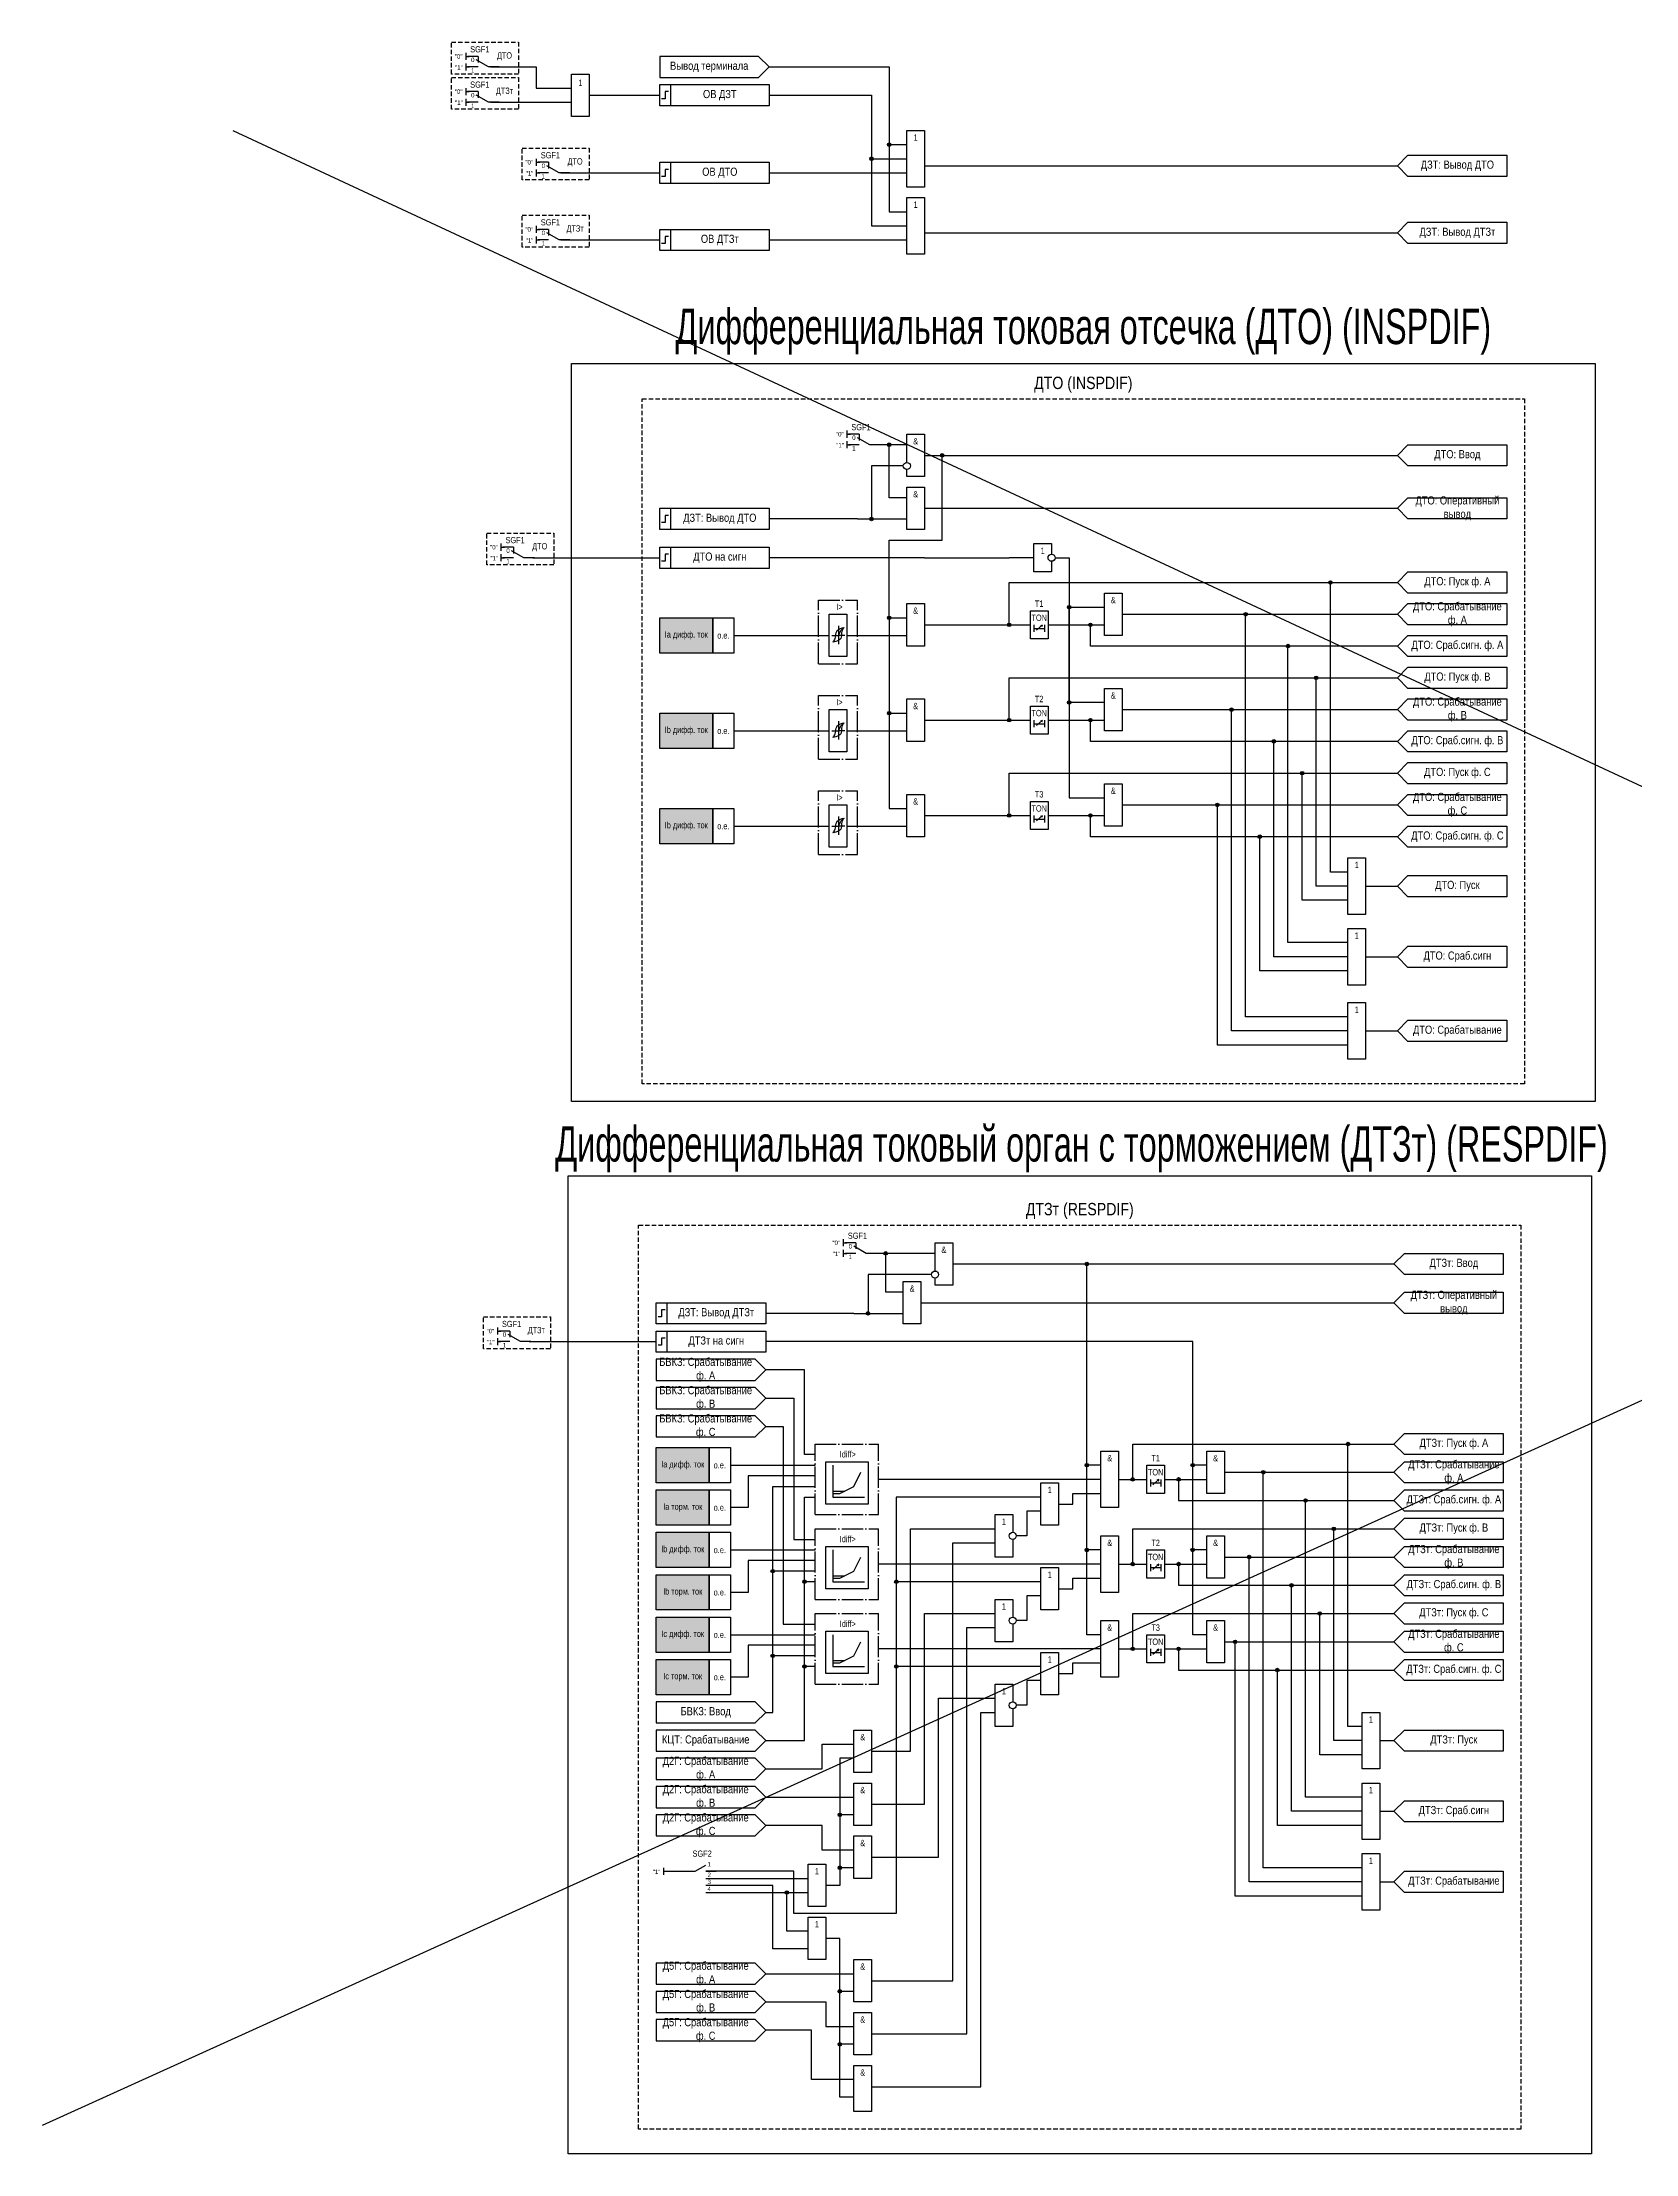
# Model space of a CAD drawing. Header units: millimetres. Extents: x -578 to 4001, y -1196 to 139.
# Drawn here: x -150 to 302, y -1196 to -598 of the extents above; entities that cross this region are included whole.
import ezdxf
from ezdxf.enums import TextEntityAlignment as Align

# ---------------------------------------------------------------- set-up
doc = ezdxf.new("R2010")
doc.units = ezdxf.units.MM
doc.linetypes.add('ACAD_ISO04W100', pattern=[30, 24, -3, 0, -3])
doc.linetypes.add('штриховая2', pattern=[0.375, 0.25, -0.125])
doc.layers.add('invisible', color=252, linetype='Continuous', plot=False)
doc.layers.add('TEXT', color=7, linetype='Continuous', lineweight=25)
doc.layers.add('Основная', color=7, linetype='Continuous')
doc.styles.add('1.8_Gost_RD', font='ARIALN.TTF', dxfattribs={"height": 1.8})
doc.styles.add('2.5_Gost_RD', font='ARIALN.TTF', dxfattribs={"height": 2.5})
doc.styles.add('3.5_Gost_RD', font='ARIALN.TTF', dxfattribs={"height": 3.5})
doc.styles.add('Вывод', font='ARIALN.TTF', dxfattribs={"height": 2.5})
doc.styles.add('Компонент', font='ARIALN.TTF', dxfattribs={"height": 3.5})

# ---------------------------------------------------------------- blocks, each defined once
blk = doc.blocks.new('Точка')
at = {"ltscale": 100}
h = blk.add_hatch(color=256, dxfattribs=at)
h.dxf.hatch_style = 1
edge = h.paths.add_edge_path()
edge.add_arc((0, 0), 0.5, 0, 360)
blk.add_circle((0, 0), 0.5, dxfattribs=at)
blk = doc.blocks.new('*U898')
at = {"layer": 'Основная', "linetype": 'ACAD_ISO04W100', "ltscale": 0.25}
for p, q in [((0, 0), (11, 0)), ((0, -18), (0, 0)), ((11, -18), (11, 0)), ((0, -18), (11, -18))]:
    blk.add_line(p, q, dxfattribs=at)
at = {"layer": 'Основная', "style": 'Компонент'}
blk.add_attdef('ОУ', text='', height=3.5, dxfattribs=at).set_placement((11, 0), align=Align.MIDDLE_CENTER)
blk = doc.blocks.new('*U1018')
at = {"layer": 'Основная', "linetype": 'ACAD_ISO04W100', "ltscale": 0.25}
for p, q in [((0, 0), (18, 0)), ((0, -20), (0, 0)), ((18, -20), (18, 0)), ((0, -20), (18, -20))]:
    blk.add_line(p, q, dxfattribs=at)
at = {"layer": 'Основная', "style": 'Компонент'}
blk.add_attdef('ОУ', text='', height=3.5, dxfattribs=at).set_placement((18, 0), align=Align.MIDDLE_CENTER)
blk = doc.blocks.new('*U956')
at = {"layer": 'Основная', "color": 0}
blk.add_line((0, 0), (6, 3.4), dxfattribs=at)
blk = doc.blocks.new('*U1017')
at = {"layer": 'Основная', "color": 0}
for p, q in [((-9, 0), (-3, 0)), ((3, 0), (9, 0))]:
    blk.add_line(p, q, dxfattribs=at)
at = {"layer": 'Основная', "ltscale": 0.25}
blk.add_blockref('*U956', (-3, 0), dxfattribs=at)
at = {"layer": 'Основная'}
for tag, height, style, p in [('ОУ', 3.5, 'Компонент', (1, 10)), ('В2', 2.5, 'Вывод', (5, 4)), ('В1', 2.5, 'Вывод', (5, -2))]:
    blk.add_attdef(tag, text='', height=height, dxfattribs=dict(at, style=style)).set_placement(p, align=Align.MIDDLE_CENTER)
blk = doc.blocks.new('*U958')
at = {"layer": 'Основная', "color": 0}
blk.add_line((0, 0), (7, 4), dxfattribs=at)
at = {"layer": 'Основная', "ltscale": 0.35}
blk.add_line((6, 6), (6, 2.5), dxfattribs=at)
blk = doc.blocks.new('*U985')
at = {"layer": 'Основная', "color": 0}
for p, q in [((-3, 6), (-9, 6)), ((-3, 0), (-9, 0)), ((9, 0), (3, 0))]:
    blk.add_line(p, q, dxfattribs=at)
at = {"layer": 'Основная', "ltscale": 0.25, "xscale": -1}
blk.add_blockref('*U958', (3, 0), dxfattribs=at)
at = {"layer": 'Основная'}
for tag, height, style, p in [('В1', 2.5, 'Вывод', (-14, 6)), ('В2', 2.5, 'Вывод', (-6, 4)), ('ОУ', 3.5, 'Компонент', (-2, 10)), ('В3', 2.5, 'Вывод', (-6, -2))]:
    blk.add_attdef(tag, text='', height=height, dxfattribs=dict(at, style=style)).set_placement(p, align=Align.MIDDLE_CENTER)

msp = doc.modelspace()

# ---------------------------------------------------------------- hatches: boundary and pattern name
at = {"ltscale": 100, "true_color": 0xf7941d}
h = msp.add_hatch(color=30, dxfattribs=at)
h.dxf.hatch_style = 1
h.paths.add_polyline_path([(25, -761), (40, -761), (40, -771), (25, -771)])
h = msp.add_hatch(color=30, dxfattribs=at)
h.dxf.hatch_style = 1
h.paths.add_polyline_path([(25, -788), (40, -788), (40, -798), (25, -798)])
h = msp.add_hatch(color=30, dxfattribs=at)
h.dxf.hatch_style = 1
h.paths.add_polyline_path([(25, -815), (40, -815), (40, -825), (25, -825)])
h = msp.add_hatch(color=30, dxfattribs=at)
h.dxf.hatch_style = 1
h.paths.add_polyline_path([(24, -996), (39, -996), (39, -1006), (24, -1006)])
h = msp.add_hatch(color=30, dxfattribs=at)
h.dxf.hatch_style = 1
h.paths.add_polyline_path([(24, -1008), (39, -1008), (39, -1018), (24, -1018)])
h = msp.add_hatch(color=30, dxfattribs=at)
h.dxf.hatch_style = 1
h.paths.add_polyline_path([(24, -1020), (39, -1020), (39, -1030), (24, -1030)])
h = msp.add_hatch(color=30, dxfattribs=at)
h.dxf.hatch_style = 1
h.paths.add_polyline_path([(24, -1032), (39, -1032), (39, -1042), (24, -1042)])
h = msp.add_hatch(color=30, dxfattribs=at)
h.dxf.hatch_style = 1
h.paths.add_polyline_path([(24, -1044), (39, -1044), (39, -1054), (24, -1054)])
h = msp.add_hatch(color=30, dxfattribs=at)
h.dxf.hatch_style = 1
h.paths.add_polyline_path([(24, -1056), (39, -1056), (39, -1066), (24, -1066)])

# ---------------------------------------------------------------- linework, layer by layer
at = {"ltscale": 100}
for p, q in [((1148, -600), (-150, -1188)), ((-96, -623), (1024, -1144)), ((78, -708), (78, -710)), ((78, -709), (79, -709)), ((78, -711), (78, -713)), ((78, -712), (79, -712)), ((81, -733), (95, -733)), ((90, -761), (95, -761)), ((77, -937), (77, -939)), ((77, -938), (78, -938)), ((77, -940), (77, -942)), ((77, -941), (78, -941)), ((80, -958), (94, -958))]:
    msp.add_line(p, q, dxfattribs=at)
at = {"color": 6, "ltscale": 100}
for p, q in [((-30, -601), (-30, -603)), ((-30, -602), (-29, -602)), ((-30, -604), (-30, -606)), ((-30, -605), (-29, -605)), ((-30, -611), (-30, -613)), ((-30, -612), (-29, -612)), ((-30, -614), (-30, -616)), ((-30, -615), (-29, -615)), ((-10, -631), (-10, -633)), ((-10, -632), (-9, -632)), ((-10, -634), (-10, -636)), ((-10, -635), (-9, -635)), ((-10, -650), (-10, -652)), ((-10, -651), (-9, -651)), ((-10, -653), (-10, -655)), ((-10, -654), (-9, -654)), ((-20, -740), (-20, -742)), ((-20, -741), (-19, -741)), ((-20, -743), (-20, -745)), ((-20, -744), (-19, -744)), ((-21, -962), (-21, -964)), ((-21, -963), (-20, -963)), ((-21, -965), (-21, -967)), ((-21, -966), (-20, -966))]:
    msp.add_line(p, q, dxfattribs=at)
at = {"color": 7, "ltscale": 100}
for p, q in [((131.7, -764.54), (133.37, -763.05)), ((133.37, -763.05), (132.85, -763.27)), ((133.37, -763.05), (133.11, -763.52)), ((131.7, -791.54), (133.37, -790.05)), ((133.37, -790.05), (132.85, -790.27)), ((133.37, -790.05), (133.11, -790.52)), ((131.7, -818.54), (133.37, -817.05)), ((133.37, -817.05), (132.85, -817.27)), ((133.37, -817.05), (133.11, -817.52)), ((164.7, -1006.54), (166.37, -1005.05)), ((166.37, -1005.05), (165.85, -1005.27)), ((166.37, -1005.05), (166.11, -1005.52)), ((164.7, -1030.54), (166.37, -1029.05)), ((166.37, -1029.05), (165.85, -1029.27)), ((166.37, -1029.05), (166.11, -1029.52)), ((164.7, -1054.54), (166.37, -1053.05)), ((166.37, -1053.05), (165.85, -1053.27)), ((166.37, -1053.05), (166.11, -1053.52))]:
    msp.add_line(p, q, dxfattribs=at)
at = {"color": 6, "linetype": 'штриховая2', "ltscale": 5}
for points in [[(-34, -598), (-15, -598), (-15, -607), (-34, -607)], [(-34, -608), (-15, -608), (-15, -617), (-34, -617)], [(-14, -628), (5, -628), (5, -637), (-14, -637)], [(-14, -647), (5, -647), (5, -656), (-14, -656)], [(-24, -737), (-5, -737), (-5, -746), (-24, -746)], [(-25, -959), (-6, -959), (-6, -968), (-25, -968)]]:
    msp.add_lwpolyline(points, close=True, dxfattribs=at)
at = {"ltscale": 100}
for points in [[(56, -605), (53, -602), (25, -602), (25, -608), (53, -608), (56, -605)], [(56, -605), (90, -605), (90, -646), (95, -646)], [(56, -605), (90, -605), (90, -627), (95, -627)], [(56, -613), (85, -613), (85, -631), (95, -631)], [(56, -613), (85, -613), (85, -650), (95, -650)], [(100, -633), (234, -633)], [(56, -635), (95, -635)], [(56, -654), (95, -654)], [(100, -652), (234, -652)], [(95, -727), (90, -727), (90, -712), (85, -712)], [(95, -712), (90, -712)], [(90, -761), (90, -761), (90, -739), (105, -739), (105, -715)], [(100, -715), (234, -715)], [(94, -718), (85, -718), (85, -733)], [(95, -727), (90, -727)], [(81, -733), (62, -733), (62, -733), (56, -733)], [(100, -730), (234, -730)], [(136, -745), (136, -748), (131, -748), (131, -740), (136, -740), (136, -743)], [(100, -744), (56, -744)], [(100, -744), (124, -744)], [(131, -744), (124, -744), (124, -744)], [(137, -744), (141, -744), (141, -812), (151, -812)], [(124, -763), (124, -751), (234, -751)], [(220, -833), (215, -833), (215, -751)], [(151, -785), (141, -785), (141, -758)], [(141, -758), (151, -758)], [(90, -761), (90, -761), (90, -788), (95, -788)], [(131, -763), (131, -765)], [(131, -764), (134, -764)], [(134, -763), (134, -765)], [(234, -769), (147, -769), (147, -763)], [(156, -760), (234, -760)], [(220, -874), (191, -874), (191, -760)], [(220, -853), (203, -853), (203, -769)], [(124, -790), (124, -778), (234, -778)], [(220, -837), (211, -837), (211, -778)], [(90, -788), (90, -788), (90, -815), (95, -815)], [(156, -787), (234, -787)], [(220, -878), (187, -878), (187, -787)], [(131, -790), (131, -792)], [(131, -791), (134, -791)], [(134, -790), (134, -792)], [(234, -796), (147, -796), (147, -790)], [(220, -857), (199, -857), (199, -796)], [(124, -817), (124, -805), (234, -805)], [(220, -841), (207, -841), (207, -805)], [(131, -817), (131, -819)], [(131, -818), (134, -818)], [(134, -817), (134, -819)], [(234, -823), (147, -823), (147, -817)], [(156, -814), (234, -814)], [(220, -882), (183, -882), (183, -814)], [(220, -861), (195, -861), (195, -823)], [(225, -837), (234, -837)], [(225, -857), (234, -857)], [(225, -878), (234, -878)], [(94, -952), (89, -952), (89, -941), (84, -941)], [(103, -941), (89, -941)], [(108, -944), (233, -944)], [(150, -1001), (146, -1001), (146, -944)], [(102, -947), (84, -947), (84, -958)], [(94, -952), (89, -952)], [(99, -955), (233, -955)], [(80, -958), (61, -958), (61, -958), (55, -958)], [(180, -1001), (176, -1001), (176, -966), (55, -966)], [(69, -998), (66, -998), (66, -974), (55, -974)], [(55, -982), (63, -982), (63, -1022), (69, -1022)], [(55, -990), (60, -990), (60, -1046), (69, -1046)], [(159, -1005), (159, -995), (233, -995)], [(224, -1075), (220, -1075), (220, -995)], [(69, -1004), (50, -1004), (50, -1013), (45, -1013)], [(74, -1001), (74, -1010)], [(74, -1009), (76, -1009), (80, -1007), (82, -1003)], [(150, -1025), (146, -1025), (146, -1001)], [(180, -1025), (176, -1025), (176, -1001)], [(185, -1003), (233, -1003)], [(224, -1115), (196, -1115), (196, -1003)], [(133, -1010), (92, -1010), (92, -1128), (63, -1128), (63, -1116), (38, -1116)], [(55, -1071), (57, -1071), (57, -1007), (69, -1007)], [(55, -1079), (66, -1079), (66, -1010), (69, -1010)], [(74, -1008.31), (77.39, -1008.31)], [(74, -1010), (83, -1010)], [(150, -1005), (87, -1005)], [(138, -1012), (142, -1012), (142, -1009), (150, -1009)], [(164, -1005), (164, -1007)], [(164, -1006), (167, -1006)], [(167, -1005), (167, -1007)], [(168, -1005), (180, -1005)], [(172, -1005), (172, -1011), (233, -1011)], [(133, -1014), (129, -1014), (129, -1021), (126, -1021)], [(224, -1095), (208, -1095), (208, -1011)], [(85, -1082), (96, -1082), (96, -1019), (120, -1019)], [(159, -1029), (159, -1019), (233, -1019)], [(224, -1079), (216, -1079), (216, -1019)], [(69, -1028), (50, -1028), (50, -1037), (45, -1037)], [(74, -1025), (74, -1034)], [(74, -1033), (76, -1033), (80, -1031), (82, -1027)], [(85, -1147), (108, -1147), (108, -1023), (120, -1023)], [(150, -1049), (146, -1049), (146, -1025)], [(180, -1049), (176, -1049), (176, -1025)], [(185, -1027), (233, -1027)], [(224, -1119), (192, -1119), (192, -1027)], [(69, -1031), (57, -1031)], [(69, -1034), (66, -1034)], [(74, -1032.31), (77.39, -1032.31)], [(74, -1034), (83, -1034)], [(150, -1029), (87, -1029)], [(133, -1034), (92, -1034)], [(138, -1036), (142, -1036), (142, -1033), (150, -1033)], [(164, -1029), (164, -1031)], [(164, -1030), (167, -1030)], [(167, -1029), (167, -1031)], [(168, -1029), (180, -1029)], [(172, -1029), (172, -1035), (233, -1035)], [(133, -1038), (129, -1038), (129, -1045), (126, -1045)], [(224, -1099), (204, -1099), (204, -1035)], [(85, -1097), (100, -1097), (100, -1043), (120, -1043)], [(159, -1053), (159, -1043), (233, -1043)], [(224, -1083), (212, -1083), (212, -1043)], [(69, -1052), (50, -1052), (50, -1061), (45, -1061)], [(74, -1049), (74, -1058)], [(74, -1057), (76, -1057), (80, -1055), (82, -1051)], [(85, -1162), (112, -1162), (112, -1047), (120, -1047)], [(185, -1051), (233, -1051)], [(224, -1123), (188, -1123), (188, -1051)], [(69, -1055), (57, -1055)], [(69, -1058), (66, -1058)], [(74, -1056.31), (77.39, -1056.31)], [(74, -1058), (83, -1058)], [(150, -1053), (87, -1053)], [(133, -1058), (92, -1058)], [(138, -1060), (142, -1060), (142, -1057), (150, -1057)], [(164, -1053), (164, -1055)], [(164, -1054), (167, -1054)], [(167, -1053), (167, -1055)], [(168, -1053), (180, -1053)], [(172, -1053), (172, -1059), (233, -1059)], [(133, -1062), (129, -1062), (129, -1069), (126, -1069)], [(224, -1103), (200, -1103), (200, -1059)], [(85, -1112), (104, -1112), (104, -1067), (120, -1067)], [(85, -1177), (116, -1177), (116, -1071), (120, -1071)], [(55, -1087), (71, -1087), (71, -1080), (80, -1080)], [(229, -1079), (233, -1079)], [(80, -1084), (76, -1084), (76, -1120), (72, -1120)], [(55, -1095), (80, -1095)], [(80, -1100), (76, -1100)], [(229, -1099), (233, -1099)], [(80, -1110), (71, -1110), (71, -1103), (55, -1103)], [(26, -1116), (35, -1116)], [(38, -1118), (67, -1118)], [(80, -1115), (76, -1115)], [(67, -1138), (57, -1138), (57, -1120), (38, -1120)], [(38, -1122), (67, -1122)], [(67, -1133), (61, -1133), (61, -1122)], [(229, -1119), (233, -1119)], [(80, -1180), (76, -1180), (76, -1135), (72, -1135)], [(55, -1145), (80, -1145)], [(55, -1153), (72, -1153), (72, -1160), (80, -1160)], [(80, -1150), (76, -1150)], [(80, -1175), (68, -1175), (68, -1161), (55, -1161)], [(80, -1165), (76, -1165)], [(80, -1180), (76, -1180)]]:
    msp.add_lwpolyline(points, dxfattribs=at)
at = {"color": 6, "ltscale": 100}
for points in [[(-23, -605), (-10, -605), (-10, -611), (0, -611)], [(-23, -615), (0, -615)]]:
    msp.add_lwpolyline(points, dxfattribs=at)
at = {"color": 1, "ltscale": 100}
msp.add_lwpolyline([(0, -607), (5, -607), (5, -619), (0, -619)], close=True, dxfattribs=at)
at = {"ltscale": 100}
for points in [[(25, -610), (28, -610), (28, -616), (25, -616)], [(25, -610), (56, -610), (56, -616), (25, -616)], [(95, -623), (100, -623), (100, -639), (95, -639)], [(25, -632), (28, -632), (28, -638), (25, -638)], [(25, -632), (56, -632), (56, -638), (25, -638)], [(265, -636), (237, -636), (234, -633), (237, -630), (265, -630)], [(95, -642), (100, -642), (100, -658), (95, -658)], [(25, -651), (28, -651), (28, -657), (25, -657)], [(25, -651), (56, -651), (56, -657), (25, -657)], [(265, -655), (237, -655), (234, -652), (237, -649), (265, -649)], [(130, -759), (135, -759), (135, -767), (130, -767)], [(25, -761), (40, -761), (40, -771), (25, -771)], [(40, -761), (46, -761), (46, -771), (40, -771)], [(25, -788), (40, -788), (40, -798), (25, -798)], [(40, -788), (46, -788), (46, -798), (40, -798)], [(130, -786), (135, -786), (135, -794), (130, -794)], [(130, -813), (135, -813), (135, -821), (130, -821)], [(25, -815), (40, -815), (40, -825), (25, -825)], [(40, -815), (46, -815), (46, -825), (40, -825)], [(220, -829), (225, -829), (225, -845), (220, -845)], [(220, -849), (225, -849), (225, -865), (220, -865)], [(220, -870), (225, -870), (225, -886), (220, -886)], [(24, -996), (39, -996), (39, -1006), (24, -1006)], [(39, -996), (45, -996), (45, -1006), (39, -1006)], [(150, -997), (155, -997), (155, -1013), (150, -1013)], [(163, -1001), (168, -1001), (168, -1009), (163, -1009)], [(24, -1008), (39, -1008), (39, -1018), (24, -1018)], [(39, -1008), (45, -1008), (45, -1018), (39, -1018)], [(24, -1020), (39, -1020), (39, -1030), (24, -1030)], [(39, -1020), (45, -1020), (45, -1030), (39, -1030)], [(150, -1021), (155, -1021), (155, -1037), (150, -1037)], [(163, -1025), (168, -1025), (168, -1033), (163, -1033)], [(24, -1032), (39, -1032), (39, -1042), (24, -1042)], [(39, -1032), (45, -1032), (45, -1042), (39, -1042)], [(24, -1044), (39, -1044), (39, -1054), (24, -1054)], [(39, -1044), (45, -1044), (45, -1054), (39, -1054)], [(150, -1045), (155, -1045), (155, -1061), (150, -1061)], [(163, -1049), (168, -1049), (168, -1057), (163, -1057)], [(24, -1056), (39, -1056), (39, -1066), (24, -1066)], [(39, -1056), (45, -1056), (45, -1066), (39, -1066)], [(224, -1071), (229, -1071), (229, -1087), (224, -1087)], [(224, -1091), (229, -1091), (229, -1107), (224, -1107)], [(224, -1111), (229, -1111), (229, -1127), (224, -1127)]]:
    msp.add_lwpolyline(points, close=True, dxfattribs=at)
at = {"lineweight": 30, "ltscale": 100}
for points in [[(27.5, -612), (26.5, -612), (26.5, -614), (25.5, -614)], [(27.5, -634), (26.5, -634), (26.5, -636), (25.5, -636)], [(27.5, -653), (26.5, -653), (26.5, -655), (25.5, -655)]]:
    msp.add_lwpolyline(points, dxfattribs=at)
at = {"color": 3, "ltscale": 100}
for points in [[(0, -689), (290, -689), (290, -898), (0, -898)], [(-1, -919), (289, -919), (289, -1196), (-1, -1196)]]:
    msp.add_lwpolyline(points, close=True, dxfattribs=at)
at = {"layer": 'invisible', "color": 6, "ltscale": 100}
for p, q in [((-11, -744), (25, -744)), ((-12, -966), (24, -966))]:
    msp.add_line(p, q, dxfattribs=at)
for points in [[(5, -613), (25, -613)], [(-3, -635), (25, -635)], [(-3, -654), (25, -654)]]:
    msp.add_lwpolyline(points, dxfattribs=at)
at = {"layer": 'Основная', "ltscale": 100}
for p, q in [((73, -761.5), (73, -760)), ((73, -760), (78, -760)), ((73, -769), (73, -761)), ((78, -760), (78, -766)), ((73, -772), (73, -769)), ((78, -766), (95, -766)), ((78, -766), (78, -772)), ((78, -772), (73, -772)), ((73, -788.5), (73, -787)), ((73, -787), (78, -787)), ((73, -796), (73, -788)), ((78, -787), (78, -793)), ((78, -793), (95, -793)), ((78, -793), (78, -799)), ((73, -799), (73, -796)), ((78, -799), (73, -799)), ((73, -815.5), (73, -814)), ((73, -814), (78, -814)), ((73, -823), (73, -815)), ((78, -814), (78, -820)), ((73, -826), (73, -823)), ((78, -820), (95, -820)), ((78, -820), (78, -826)), ((78, -826), (73, -826)), ((72, -1001.5), (72, -1000)), ((72, -1000), (84, -1000)), ((72, -1009), (72, -1001)), ((84, -1000), (84, -1006)), ((72, -1012), (72, -1009)), ((84, -1006), (84, -1012)), ((84, -1012), (72, -1012)), ((72, -1025.5), (72, -1024)), ((72, -1024), (84, -1024)), ((72, -1033), (72, -1025)), ((84, -1024), (84, -1030)), ((72, -1036), (72, -1033)), ((84, -1030), (84, -1036)), ((84, -1036), (72, -1036)), ((72, -1049.5), (72, -1048)), ((72, -1048), (84, -1048)), ((72, -1057), (72, -1049)), ((84, -1048), (84, -1054)), ((72, -1060), (72, -1057)), ((84, -1054), (84, -1060)), ((84, -1060), (72, -1060)), ((26, -1115), (26, -1117))]:
    msp.add_line(p, q, dxfattribs=at)
at = {"layer": 'Основная'}
for p, q in [((75.6, -763.28), (75.6, -768.48)), ((75.6, -790.28), (75.6, -795.48)), ((75.6, -817.28), (75.6, -822.48))]:
    msp.add_line(p, q, dxfattribs=at)
at = {"layer": 'Основная', "color": 7, "ltscale": 100}
for p, q in [((46, -766), (73, -766)), ((73.79, -766), (75.6, -766)), ((77.42, -766), (75.6, -766)), ((46, -793), (73, -793)), ((73.79, -793), (75.6, -793)), ((77.42, -793), (75.6, -793)), ((46, -820), (73, -820)), ((73.79, -820), (75.6, -820)), ((77.42, -820), (75.6, -820)), ((45, -1001), (69, -1001)), ((45, -1025), (69, -1025)), ((45, -1049), (69, -1049))]:
    msp.add_line(p, q, dxfattribs=at)
at = {"layer": 'Основная', "linetype": 'штриховая2', "ltscale": 5}
for points in [[(20, -699), (270, -699), (270, -893), (20, -893)], [(19, -933), (269, -933), (269, -1189), (19, -1189)]]:
    msp.add_lwpolyline(points, close=True, dxfattribs=at)
at = {"layer": 'Основная', "ltscale": 100}
for points in [[(95, -717), (95, -709), (100, -709), (100, -721), (95, -721), (95, -719)], [(100, -763), (130, -763), (130, -763), (130, -763)], [(135, -763), (151, -763)], [(100, -790), (130, -790), (130, -790), (130, -790)], [(135, -790), (151, -790)], [(100, -817), (130, -817), (130, -817), (130, -817)], [(135, -817), (151, -817)], [(103, -946), (103, -938), (108, -938), (108, -950), (103, -950), (103, -948)], [(155, -1005), (163, -1005), (163, -1005), (163, -1005)], [(125, -1022), (125, -1027), (120, -1027), (120, -1015), (125, -1015), (125, -1020)], [(155, -1029), (163, -1029), (163, -1029), (163, -1029)], [(125, -1046), (125, -1051), (120, -1051), (120, -1039), (125, -1039), (125, -1044)], [(155, -1053), (163, -1053), (163, -1053), (163, -1053)], [(125, -1070), (125, -1075), (120, -1075), (120, -1063), (125, -1063), (125, -1068)]]:
    msp.add_lwpolyline(points, dxfattribs=at)
for points in [[(265, -712), (265, -718), (237, -718), (234, -715), (237, -712)], [(95, -724), (100, -724), (100, -736), (95, -736)], [(265, -727), (265, -733), (237, -733), (234, -730), (237, -727)], [(25, -730), (28, -730), (28, -736), (25, -736)], [(25, -730), (56, -730), (56, -736), (25, -736)], [(25, -741), (28, -741), (28, -747), (25, -747)], [(25, -741), (56, -741), (56, -747), (25, -747)], [(265, -748), (265, -754), (237, -754), (234, -751), (237, -748)], [(95, -757), (100, -757), (100, -769), (95, -769)], [(151, -754), (156, -754), (156, -766), (151, -766)], [(265, -757), (265, -763), (237, -763), (234, -760), (237, -757)], [(265, -766), (265, -772), (237, -772), (234, -769), (237, -766)], [(265, -775), (265, -781), (237, -781), (234, -778), (237, -775)], [(151, -781), (156, -781), (156, -793), (151, -793)], [(95, -784), (100, -784), (100, -796), (95, -796)], [(265, -784), (265, -790), (237, -790), (234, -787), (237, -784)], [(265, -793), (265, -799), (237, -799), (234, -796), (237, -793)], [(265, -802), (265, -808), (237, -808), (234, -805), (237, -802)], [(95, -811), (100, -811), (100, -823), (95, -823)], [(151, -808), (156, -808), (156, -820), (151, -820)], [(265, -811), (265, -817), (237, -817), (234, -814), (237, -811)], [(265, -820), (265, -826), (237, -826), (234, -823), (237, -820)], [(265, -834), (265, -840), (237, -840), (234, -837), (237, -834)], [(265, -854), (265, -860), (237, -860), (234, -857), (237, -854)], [(265, -875), (265, -881), (237, -881), (234, -878), (237, -875)], [(264, -941), (264, -947), (236, -947), (233, -944), (236, -941)], [(94, -949), (99, -949), (99, -961), (94, -961)], [(24, -955), (27, -955), (27, -961), (24, -961)], [(24, -955), (55, -955), (55, -961), (24, -961)], [(264, -952), (264, -958), (236, -958), (233, -955), (236, -952)], [(24, -963), (27, -963), (27, -969), (24, -969)], [(24, -963), (55, -963), (55, -969), (24, -969)], [(24, -971), (24, -977), (52, -977), (55, -974), (52, -971)], [(24, -979), (24, -985), (52, -985), (55, -982), (52, -979)], [(24, -987), (24, -993), (52, -993), (55, -990), (52, -987)], [(264, -992), (264, -998), (236, -998), (233, -995), (236, -992)], [(180, -997), (185, -997), (185, -1009), (180, -1009)], [(264, -1000), (264, -1006), (236, -1006), (233, -1003), (236, -1000)], [(133, -1006), (138, -1006), (138, -1018), (133, -1018)], [(264, -1008), (264, -1014), (236, -1014), (233, -1011), (236, -1008)], [(264, -1016), (264, -1022), (236, -1022), (233, -1019), (236, -1016)], [(180, -1021), (185, -1021), (185, -1033), (180, -1033)], [(264, -1024), (264, -1030), (236, -1030), (233, -1027), (236, -1024)], [(133, -1030), (138, -1030), (138, -1042), (133, -1042)], [(264, -1032), (264, -1038), (236, -1038), (233, -1035), (236, -1032)], [(264, -1040), (264, -1046), (236, -1046), (233, -1043), (236, -1040)], [(180, -1045), (185, -1045), (185, -1057), (180, -1057)], [(264, -1048), (264, -1054), (236, -1054), (233, -1051), (236, -1048)], [(133, -1054), (138, -1054), (138, -1066), (133, -1066)], [(264, -1056), (264, -1062), (236, -1062), (233, -1059), (236, -1056)], [(24, -1068), (24, -1074), (52, -1074), (55, -1071), (52, -1068)], [(24, -1076), (24, -1082), (52, -1082), (55, -1079), (52, -1076)], [(80, -1076), (85, -1076), (85, -1088), (80, -1088)], [(264, -1076), (264, -1082), (236, -1082), (233, -1079), (236, -1076)], [(24, -1084), (24, -1090), (52, -1090), (55, -1087), (52, -1084)], [(24, -1092), (24, -1098), (52, -1098), (55, -1095), (52, -1092)], [(80, -1091), (85, -1091), (85, -1103), (80, -1103)], [(24, -1100), (24, -1106), (52, -1106), (55, -1103), (52, -1100)], [(264, -1096), (264, -1102), (236, -1102), (233, -1099), (236, -1096)], [(80, -1106), (85, -1106), (85, -1118), (80, -1118)], [(67, -1114), (72, -1114), (72, -1126), (67, -1126)], [(264, -1116), (264, -1122), (236, -1122), (233, -1119), (236, -1116)], [(67, -1129), (72, -1129), (72, -1141), (67, -1141)], [(24, -1142), (24, -1148), (52, -1148), (55, -1145), (52, -1142)], [(80, -1141), (85, -1141), (85, -1153), (80, -1153)], [(24, -1150), (24, -1156), (52, -1156), (55, -1153), (52, -1150)], [(24, -1158), (24, -1164), (52, -1164), (55, -1161), (52, -1158)], [(80, -1156), (85, -1156), (85, -1168), (80, -1168)], [(80, -1171), (85, -1171), (85, -1184), (80, -1184)]]:
    msp.add_lwpolyline(points, close=True, dxfattribs=at)
at = {"layer": 'Основная', "lineweight": 30, "ltscale": 100}
for points in [[(27.5, -732), (26.5, -732), (26.5, -734), (25.5, -734)], [(27.5, -743), (26.5, -743), (26.5, -745), (25.5, -745)], [(26.5, -957), (25.5, -957), (25.5, -959), (24.5, -959)], [(26.5, -965), (25.5, -965), (25.5, -967), (24.5, -967)]]:
    msp.add_lwpolyline(points, dxfattribs=at)
at = {"layer": 'Основная', "ltscale": 100}
for centre in [(95, -718), (136, -744), (103, -947), (125, -1021), (125, -1045), (125, -1069)]:
    msp.add_circle(centre, 1, dxfattribs=at)
at = {"layer": 'Основная'}
for points in [[(74.8, -766.08), (74.95, -765.29), (75.44, -764.46), (77.2, -763.74)], [(75.6, -766), (76, -765.28), (76.47, -764.4), (77.2, -763.74)], [(76.48, -766.08), (76.6, -765.29), (76.81, -764.46), (77.2, -763.74)], [(74.8, -766.08), (74.6, -766.87), (74, -767.88)], [(76.48, -766.08), (76.25, -766.87), (75.76, -767.33), (74, -767.88)], [(74.8, -793.08), (74.6, -793.87), (74, -794.88)], [(76.48, -793.08), (76.25, -793.87), (75.76, -794.33), (74, -794.88)], [(74.8, -793.08), (74.95, -792.29), (75.44, -791.46), (77.2, -790.74)], [(75.6, -793), (76, -792.28), (76.47, -791.4), (77.2, -790.74)], [(76.48, -793.08), (76.6, -792.29), (76.81, -791.46), (77.2, -790.74)], [(74.8, -820.08), (74.95, -819.29), (75.44, -818.46), (77.2, -817.74)], [(75.6, -820), (76, -819.28), (76.47, -818.4), (77.2, -817.74)], [(76.48, -820.08), (76.6, -819.29), (76.81, -818.46), (77.2, -817.74)], [(74.8, -820.08), (74.6, -820.87), (74, -821.88)], [(76.48, -820.08), (76.25, -820.87), (75.76, -821.33), (74, -821.88)]]:
    msp.add_spline(points, degree=3, dxfattribs=at)

# ---------------------------------------------------------------- block references
at = {"ltscale": 100}
for p in [(90, -627), (85, -631)]:
    msp.add_blockref('Точка', p, dxfattribs=at)
at = {"color": 3, "ltscale": 0.25, "xscale": 0.5, "yscale": 0.5, "zscale": 0.5}
msp.add_blockref('*U1017', (36.5, -1116), dxfattribs=at).add_auto_attribs({'ОУ': 'SGF2', 'В1': '2', 'В2': '1'})
at = {"layer": 'Основная', "color": 6, "ltscale": 0.25, "xscale": 0.5, "yscale": 0.5, "zscale": 0.5}
for p in [(-25, -605), (-25, -615), (-5, -635), (-5, -654), (-15, -744), (-16, -966)]:
    msp.add_blockref('*U985', p, dxfattribs=at).add_auto_attribs({'ОУ': 'SGF1', 'В1': '"0"', 'В2': '0', 'В3': '1'})
at = {"layer": 'Основная', "ltscale": 0.25, "xscale": 0.5, "yscale": 0.5, "zscale": 0.5}
for p in [(83, -712), (82, -941)]:
    msp.add_blockref('*U985', p, dxfattribs=at).add_auto_attribs({'ОУ': 'SGF1', 'В1': '"0"', 'В2': '0', 'В3': '1'})
at = {"layer": 'Основная', "ltscale": 100}
for p in [(90, -712), (105, -715), (85, -733), (215, -751), (141, -758), (90, -761), (124, -763), (147, -763), (191, -760), (203, -769), (211, -778), (90, -788), (141, -785), (187, -787), (124, -790), (147, -790), (199, -796), (207, -805), (124, -817), (147, -817), (183, -814), (195, -823), (89, -941), (146, -944), (84, -958), (220, -995), (146, -1001), (159, -1005), (172, -1005), (176, -1001), (196, -1003), (208, -1011), (216, -1019), (146, -1025), (159, -1029), (172, -1029), (176, -1025), (192, -1027), (57, -1031), (66, -1034), (92, -1034), (204, -1035), (212, -1043), (188, -1051), (57, -1055), (66, -1058), (92, -1058), (159, -1053), (172, -1053), (200, -1059), (76, -1100), (76, -1115), (61, -1122), (76, -1150), (76, -1165)]:
    msp.add_blockref('Точка', p, dxfattribs=at)
at = {"layer": 'Основная', "ltscale": 0.25}
for name, p in [('*U898', (70, -756)), ('*U898', (70, -783)), ('*U898', (70, -810)), ('*U1018', (69, -995)), ('*U1018', (69, -1019)), ('*U1018', (69, -1043))]:
    msp.add_blockref(name, p, dxfattribs=at)

# ---------------------------------------------------------------- texts
at = {"color": 30, "ltscale": 100, "attachment_point": 5}
for s, insert, char_height, width, style in [('ДТО', (-19, -602), 1.8, 8, '2.5_Gost_RD'), ('ДТЗт', (-19, -612), 1.8, 8, '2.5_Gost_RD'), ('ДТО', (1, -632), 1.8, 8, '2.5_Gost_RD'), ('ДТЗт', (1, -651), 1.8, 8, '2.5_Gost_RD'), ('{\\W0.8;\\C3;Дифференциальная токовая отсечка (ДТО) (INSPDIF)}', (145, -680), 10, 290, '3.5_Gost_RD'), ('\\pt108.5;ДТО (INSPDIF)', (145, -695), 3.5, 250, '3.5_Gost_RD'), ('ДТО', (-9, -741), 1.8, 8, '2.5_Gost_RD'), ('{\\W0.8;\\C3;Дифференциальная токовый орган с торможением (ДТЗт) (RESPDIF)}', (144.5, -911.5), 10, 341, '3.5_Gost_RD'), ('\\pt108.5;ДТЗт (RESPDIF)', (144, -929), 3.5, 250, '3.5_Gost_RD'), ('ДТЗт', (-10, -963), 1.8, 8, '2.5_Gost_RD')]:
    msp.add_mtext(s, dxfattribs=dict(at, insert=insert, char_height=char_height, width=width, style=style))
at = {"color": 0, "ltscale": 100, "insert": (39, -605), "char_height": 2.3, "width": 28, "attachment_point": 5, "style": '2.5_Gost_RD'}
msp.add_mtext('{\\C256;Вывод терминала}', dxfattribs=at)
at = {"color": 6, "ltscale": 100, "char_height": 1.25, "attachment_point": 1, "style": '3.5_Gost_RD'}
for insert in [(-33, -604.5), (-33, -614.5), (-13, -634.5), (-13, -653.5), (-23, -743.5), (-24, -965.5)]:
    msp.add_mtext_dynamic_manual_height_columns('"1"', width=2, gutter_width=17.5, heights=[0], dxfattribs=dict(at, insert=insert))
at = {"color": 1, "ltscale": 100, "insert": (2.5, -609.5), "char_height": 1.8, "width": 5, "attachment_point": 5, "style": '2.5_Gost_RD'}
msp.add_mtext('1', dxfattribs=at)
at = {"ltscale": 100, "char_height": 1.8, "attachment_point": 5}
for s, insert, width, style in [('1', (97.5, -625), 5, '2.5_Gost_RD'), ('1', (97.5, -644), 5, '2.5_Gost_RD'), ('1', (133.5, -742), 5, '2.5_Gost_RD'), ('T1', (132.5, -757), 5, '2.5_Gost_RD'), ('Ia дифф. ток', (32.5, -766), 15, '1.8_Gost_RD'), ('TON', (132.5, -761), 5, '2.5_Gost_RD'), ('о.е.', (43, -766), 6, '1.8_Gost_RD'), ('T2', (132.5, -784), 5, '2.5_Gost_RD'), ('TON', (132.5, -788), 5, '2.5_Gost_RD'), ('Ib дифф. ток', (32.5, -793), 15, '1.8_Gost_RD'), ('о.е.', (43, -793), 6, '1.8_Gost_RD'), ('T3', (132.5, -811), 5, '2.5_Gost_RD'), ('Ib дифф. ток', (32.5, -820), 15, '1.8_Gost_RD'), ('TON', (132.5, -815), 5, '2.5_Gost_RD'), ('о.е.', (43, -820), 6, '1.8_Gost_RD'), ('T1', (165.5, -999), 5, '2.5_Gost_RD'), ('Ia дифф. ток', (31.5, -1001), 15, '1.8_Gost_RD'), ('о.е.', (42, -1001), 6, '1.8_Gost_RD'), ('TON', (165.5, -1003), 5, '2.5_Gost_RD'), ('Ia торм. ток', (31.5, -1013), 15, '1.8_Gost_RD'), ('о.е.', (42, -1013), 6, '1.8_Gost_RD'), ('T2', (165.5, -1023), 5, '2.5_Gost_RD'), ('Ib дифф. ток', (31.5, -1025), 15, '1.8_Gost_RD'), ('о.е.', (42, -1025), 6, '1.8_Gost_RD'), ('TON', (165.5, -1027), 5, '2.5_Gost_RD'), ('Ib торм. ток', (31.5, -1037), 15, '1.8_Gost_RD'), ('о.е.', (42, -1037), 6, '1.8_Gost_RD'), ('T3', (165.5, -1047), 5, '2.5_Gost_RD'), ('Ic дифф. ток', (31.5, -1049), 15, '1.8_Gost_RD'), ('о.е.', (42, -1049), 6, '1.8_Gost_RD'), ('TON', (165.5, -1051), 5, '2.5_Gost_RD'), ('Ic торм. ток', (31.5, -1061), 15, '1.8_Gost_RD'), ('о.е.', (42, -1061), 6, '1.8_Gost_RD')]:
    msp.add_mtext(s, dxfattribs=dict(at, insert=insert, width=width, style=style))
at = {"ltscale": 100, "char_height": 1.25, "attachment_point": 1, "style": '3.5_Gost_RD'}
for insert in [(75, -711.5), (74, -940.5)]:
    msp.add_mtext_dynamic_manual_height_columns('"1"', width=2, gutter_width=17.5, heights=[0], dxfattribs=dict(at, insert=insert))
at = {"layer": 'TEXT', "color": 0, "ltscale": 100, "insert": (42, -613), "char_height": 2.3, "width": 28, "attachment_point": 5, "style": '2.5_Gost_RD'}
msp.add_mtext('{\\C256;ОВ ДЗТ}', dxfattribs=at)
at = {"layer": 'TEXT', "ltscale": 100, "attachment_point": 5, "style": '2.5_Gost_RD'}
for s, insert, char_height, width in [('ДЗТ: Вывод ДТО', (251, -633), 2.3, 28), ('ДЗТ: Вывод ДТЗт', (251, -652), 2.3, 28), ('ДЗТ: Вывод ДТО', (42, -733), 2.3, 28), ('ДЗТ: Вывод ДТЗт', (41, -958), 2.3, 28), ('4', (39, -1121), 1.25, 2), ('3', (39, -1119), 1.25, 2)]:
    msp.add_mtext(s, dxfattribs=dict(at, insert=insert, char_height=char_height, width=width))
at = {"layer": 'Основная', "color": 0, "ltscale": 100, "char_height": 2.3, "width": 28, "attachment_point": 5, "style": '2.5_Gost_RD'}
for s, insert in [('{\\C256;ОВ ДТО}', (42, -635)), ('{\\C256;ОВ ДТЗт}', (42, -654)), ('{\\C256;ДТО: Оперативный вывод}', (251, -730)), ('{\\C256;ДТО: Пуск ф. A}', (251, -751)), ('{\\C256;ДТО: Срабатывание ф. A}', (251, -760)), ('{\\C256;ДТО: Пуск ф. B}', (251, -778)), ('{\\C256;ДТО: Срабатывание ф. B}', (251, -787)), ('{\\C256;ДТО: Сраб.сигн. ф. B}', (251, -796)), ('{\\C256;ДТО: Пуск ф. C}', (251, -805)), ('{\\C256;ДТО: Срабатывание ф. C}', (251, -814)), ('{\\C256;ДТО: Сраб.сигн. ф. С}', (251, -823)), ('{\\C256;ДТО: Пуск}', (251, -837)), ('{\\C256;ДТО: Сраб.сигн}', (251, -857)), ('{\\C256;ДТО: Срабатывание}', (251, -878)), ('{\\C256;ДТЗт: Оперативный вывод}', (250, -955)), ('{\\C256;БВКЗ: Срабатывание ф. A}', (38, -974)), ('{\\C256;БВКЗ: Срабатывание ф. B}', (38, -982)), ('{\\C256;БВКЗ: Срабатывание ф. C}', (38, -990)), ('{\\C256;ДТЗт: Пуск ф. A}', (250, -995)), ('{\\C256;ДТЗт: Срабатывание ф. A}', (250, -1003)), ('{\\C256;ДТЗт: Пуск ф. B}', (250, -1019)), ('{\\C256;ДТЗт: Срабатывание ф. B}', (250, -1027)), ('{\\C256;ДТЗт: Пуск ф. C}', (250, -1043)), ('{\\C256;ДТЗт: Срабатывание ф. C}', (250, -1051)), ('{\\C256;БВКЗ: Ввод}', (38, -1071)), ('{\\C256;КЦТ: Срабатывание}', (38, -1079)), ('{\\C256;ДТЗт: Пуск}', (250, -1079)), ('{\\C256;Д2Г: Срабатывание\\Pф. A}', (38, -1087)), ('{\\C256;Д2Г: Срабатывание\\Pф. B}', (38, -1095)), ('{\\C256;Д2Г: Срабатывание\\Pф. C}', (38, -1103)), ('{\\C256;ДТЗт: Срабатывание}', (250, -1119)), ('{\\C256;Д5Г: Срабатывание\\Pф. A}', (38, -1145)), ('{\\C256;Д5Г: Срабатывание\\Pф. B}', (38, -1153)), ('{\\C256;Д5Г: Срабатывание\\Pф. C}', (38, -1161))]:
    msp.add_mtext(s, dxfattribs=dict(at, insert=insert))
at = {"layer": 'Основная', "ltscale": 100, "attachment_point": 5, "style": '2.5_Gost_RD'}
for s, insert, char_height, width in [('&', (97.5, -711), 1.8, 5), ('ДТО: Ввод', (251, -715), 2.3, 28), ('&', (97.5, -726), 1.8, 5), ('ДТО на сигн', (42, -744), 2.3, 28), ('&', (97.5, -759), 1.8, 5), ('&', (153.5, -756), 1.8, 5), ('ДТО: Сраб.сигн. ф. A', (251, -769), 2.3, 28), ('&', (153.5, -783), 1.8, 5), ('&', (97.5, -786), 1.8, 5), ('&', (97.5, -813), 1.8, 5), ('&', (153.5, -810), 1.8, 5), ('1', (222.5, -831), 1.8, 5), ('1', (222.5, -851), 1.8, 5), ('1', (222.5, -872), 1.8, 5), ('&', (105.5, -940), 1.8, 5), ('ДТЗт: Ввод', (250, -944), 2.3, 28), ('&', (96.5, -951), 1.8, 5), ('ДТЗт на сигн', (41, -966), 2.3, 28), ('&', (152.5, -999), 1.8, 5), ('&', (182.5, -999), 1.8, 5), ('1', (135.5, -1008), 1.8, 5), ('ДТЗт: Сраб.сигн. ф. A', (250, -1011), 2.3, 28), ('1', (122.5, -1017), 1.8, 5), ('&', (152.5, -1023), 1.8, 5), ('&', (182.5, -1023), 1.8, 5), ('1', (135.5, -1032), 1.8, 5), ('ДТЗт: Сраб.сигн. ф. В', (250, -1035), 2.3, 28), ('1', (122.5, -1041), 1.8, 5), ('&', (152.5, -1047), 1.8, 5), ('&', (182.5, -1047), 1.8, 5), ('1', (135.5, -1056), 1.8, 5), ('ДТЗт: Сраб.сигн. ф. С', (250, -1059), 2.3, 28), ('1', (122.5, -1065), 1.8, 5), ('1', (226.5, -1073), 1.8, 5), ('&', (82.5, -1078), 1.8, 5), ('&', (82.5, -1093), 1.8, 5), ('1', (226.5, -1093), 1.8, 5), ('ДТЗт: Сраб.сигн', (250, -1099), 2.3, 28), ('&', (82.5, -1108), 1.8, 5), ('1', (226.5, -1113), 1.8, 5), ('1', (69.5, -1116), 1.8, 5), ('1', (69.5, -1131), 1.8, 5), ('&', (82.5, -1143), 1.8, 5), ('&', (82.5, -1158), 1.8, 5), ('&', (82.5, -1173), 1.8, 5)]:
    msp.add_mtext(s, dxfattribs=dict(at, insert=insert, char_height=char_height, width=width))
at = {"layer": 'Основная', "color": 7, "ltscale": 100, "char_height": 1.8, "attachment_point": 1, "style": '1.8_Gost_RD'}
for s, insert in [('I>', (75, -757)), ('I>', (75, -784)), ('I>', (75, -811)), ('Idiff>', (76, -997)), ('Idiff>', (76, -1021)), ('Idiff>', (76, -1045))]:
    msp.add_mtext_dynamic_manual_height_columns(s, width=4, gutter_width=17.5, heights=[0], dxfattribs=dict(at, insert=insert))
at = {"layer": 'Основная', "ltscale": 100, "insert": (23, -1115.5), "char_height": 1.25, "attachment_point": 1, "style": '3.5_Gost_RD'}
msp.add_mtext_dynamic_manual_height_columns('"1"', width=2, gutter_width=17.5, heights=[0], dxfattribs=at)

doc.saveas('drawing.dxf')
